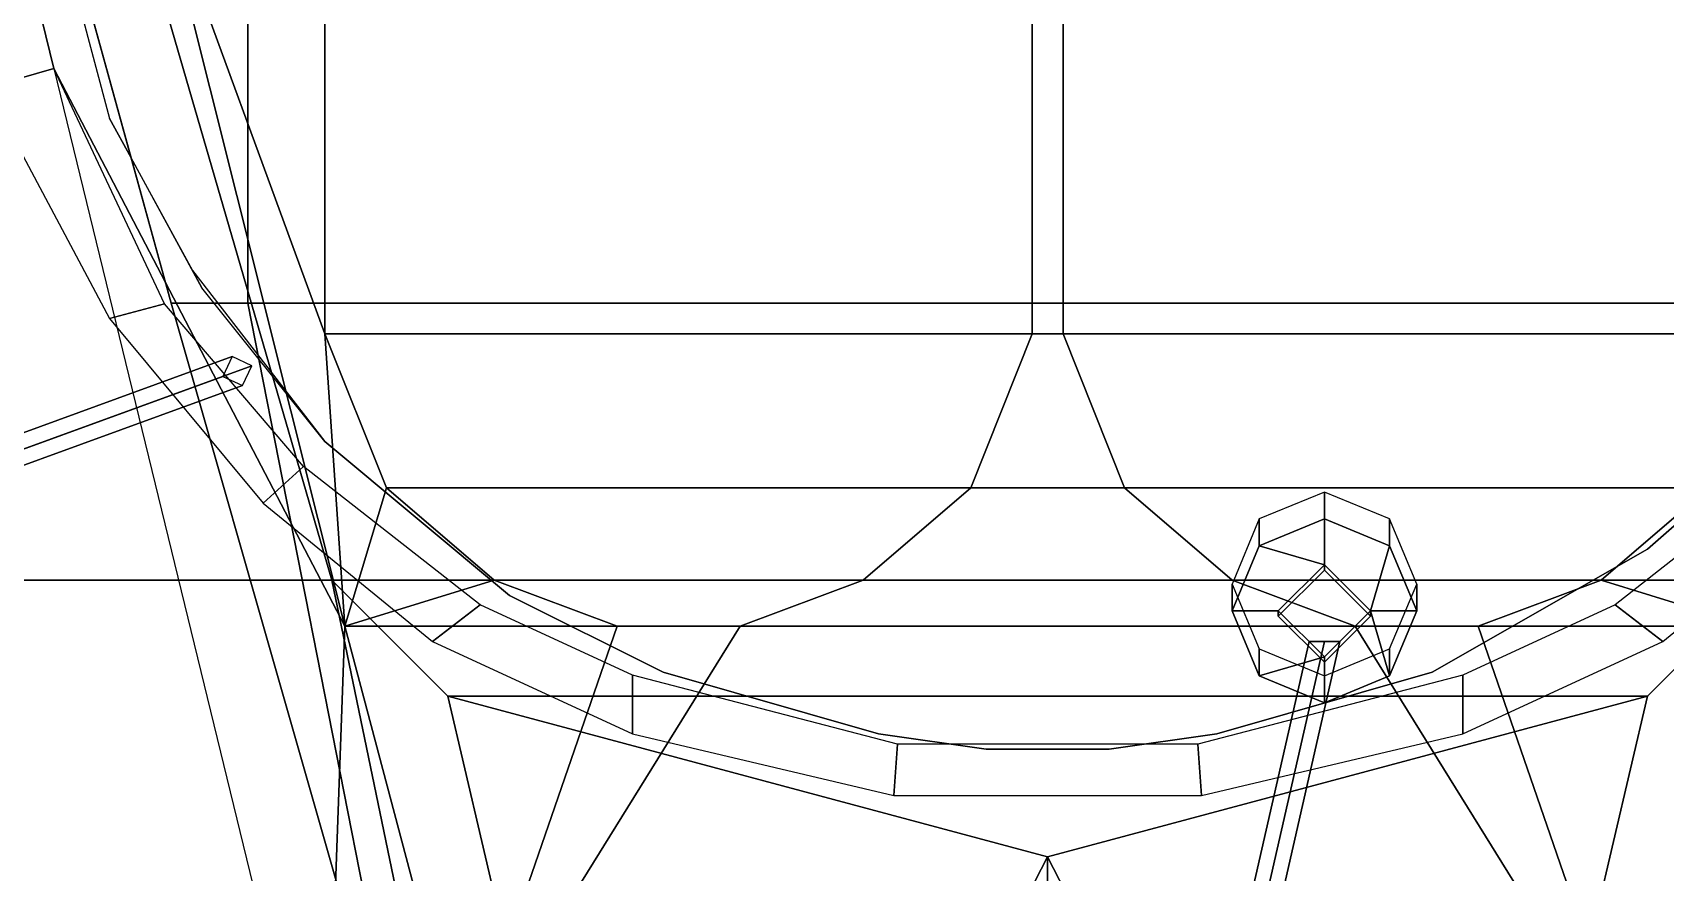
# Model space of a CAD drawing. Header units: millimetres. Extents: x -1.21 to 1.21, y -2.88 to 5.11.
# Drawn here: x -0.66 to 0.402, y -0.28 to 0.266 of the extents above; entities that cross this region are included whole.
import ezdxf

# ---------------------------------------------------------------- set-up
doc = ezdxf.new("R2010")
doc.units = ezdxf.units.MM
for name, color, linetype in [('option3', 3, 'Continuous'), ('turret', 2, 'Continuous'), ('turret2', 2, 'Continuous')]:
    doc.layers.add(name, color=color, linetype=linetype)

msp = doc.modelspace()

# ---------------------------------------------------------------- linework, layer by layer
for points in [[(0.8, 1.06, 0.4), (0.8, -2.27, 0.4), (-0.8, -2.27, 0.4), (-0.8, 1.06, 0.4)], [(-0.4655, -0.09, 1.52), (-0.8, 1.06, 1.52), (-0.8, 1.06, 1.52), (-0.8, -0.09, 1.52)], [(0.8, 1.06, 1.52), (-0.8, 1.06, 1.52), (-0.4655, -0.09, 1.52), (0.4655, -0.09, 1.52)], [(-0.4655, -0.09, 1.62), (-0.4655, -0.09, 1.52), (-0.8, -0.09, 1.52), (-0.8, -0.09, 1.62)], [(-0.31, -0.84, 1.62), (-0.4655, -0.09, 1.62), (-0.8, -0.09, 1.62), (-0.72, -0.96, 1.62)], [(-0.39, -0.1655, 1.62), (-0.39, -0.1655, 1.52), (-0.4655, -0.09, 1.52), (-0.4655, -0.09, 1.62)], [(-0.39, -0.1655, 1.62), (-0.4655, -0.09, 1.62), (-0.31, -0.84, 1.62), (-0.2685, -0.685, 1.62)], [(0.4655, -0.09, 1.52), (-0.4655, -0.09, 1.52), (-0.39, -0.1655, 1.52), (0.39, -0.1655, 1.52)], [(0.4655, -0.09, 1.62), (0.39, -0.1655, 1.62), (0.2685, -0.685, 1.62), (0.31, -0.84, 1.62)], [(0.72, -0.96, 1.62), (0.8, -0.09, 1.62), (0.4655, -0.09, 1.62), (0.31, -0.84, 1.62)], [(0.4655, -0.09, 1.62), (0.4655, -0.09, 1.52), (0.39, -0.1655, 1.52), (0.39, -0.1655, 1.62)], [(0, -0.27, 1.62), (0, -0.27, 1.52), (-0.39, -0.1655, 1.52), (-0.39, -0.1655, 1.62)], [(0, -0.27, 1.62), (-0.39, -0.1655, 1.62), (-0.2685, -0.685, 1.62), (-0.155, -0.5715, 1.62)], [(0.39, -0.1655, 1.52), (-0.39, -0.1655, 1.52), (0, -0.27, 1.52)], [(0.39, -0.1655, 1.62), (0.39, -0.1655, 1.52), (0, -0.27, 1.52), (0, -0.27, 1.62)], [(0.2685, -0.685, 1.62), (0.39, -0.1655, 1.62), (0, -0.27, 1.62), (0.155, -0.5715, 1.62)], [(0, -0.27, 1.62), (0, -0.27, 1.62), (-0.155, -0.5715, 1.62), (0, -0.53, 1.62)], [(0, -0.27, 1.62), (0, -0.27, 1.62), (0, -0.53, 1.62), (0.155, -0.5715, 1.62)]]:
    msp.add_3dface(points)
at = {"layer": 'option3'}
for points in [[(-0.89, 0.25, 2.2), (-0.87, 0.25, 2.2), (-0.59, -0.66, 2.2), (-0.61, -0.66, 2.2)], [(-0.59, -0.66, 2.24), (-0.87, 0.25, 2.24), (-0.89, 0.25, 2.24), (-0.61, -0.66, 2.24)], [(-0.61, -0.66, 2.24), (-0.89, 0.25, 2.24), (-0.89, 0.25, 2.2), (-0.61, -0.66, 2.2)], [(-0.59, -0.66, 2.2), (-0.87, 0.25, 2.2), (-0.87, 0.25, 2.24), (-0.59, -0.66, 2.24)], [(-0.7994, -0.0534, 2.2), (-0.7934, -0.0406, 2.2), (-0.5303, 0.0552, 1.84), (-0.5363, 0.0423, 1.84)], [(-0.7934, -0.0406, 2.2), (-0.7806, -0.0466, 2.2), (-0.5175, 0.0492, 1.84), (-0.5303, 0.0552, 1.84)], [(-0.7806, -0.0466, 2.2), (-0.7866, -0.0594, 2.2), (-0.5235, 0.0364, 1.84), (-0.5175, 0.0492, 1.84)], [(-0.7866, -0.0594, 2.2), (-0.7994, -0.0534, 2.2), (-0.5363, 0.0423, 1.84), (-0.5235, 0.0364, 1.84)], [(0.18, -0.0328, 2.096), (0.1376, -0.0503, 2.0945), (0.1376, -0.0677, 2.2937), (0.18, -0.0502, 2.2952)], [(0.2224, -0.0503, 2.0945), (0.18, -0.0328, 2.096), (0.18, -0.0502, 2.2952), (0.2224, -0.0677, 2.2937)], [(0.1376, -0.0503, 2.0945), (0.12, -0.0926, 2.0908), (0.12, -0.11, 2.29), (0.1376, -0.0677, 2.2937)], [(0.18, -0.0502, 2.2952), (0.1376, -0.0677, 2.2937), (0.18, -0.0801, 2.2926), (0.18, -0.0502, 2.2952)], [(0.18, -0.0502, 2.2952), (0.18, -0.0801, 2.2926), (0.21, -0.11, 2.29), (0.2224, -0.0677, 2.2937)], [(0.24, -0.0926, 2.0908), (0.2224, -0.0503, 2.0945), (0.2224, -0.0677, 2.2937), (0.24, -0.11, 2.29)], [(0.1376, -0.0677, 2.2937), (0.12, -0.11, 2.29), (0.15, -0.11, 2.29), (0.18, -0.0801, 2.2926)], [(0.24, -0.11, 2.29), (0.2224, -0.0677, 2.2937), (0.21, -0.11, 2.29), (0.24, -0.11, 2.29)], [(0.18, -0.0801, 2.2926), (0.15, -0.11, 2.29), (0.15, -0.1135, 2.3298), (0.18, -0.0836, 2.3325)], [(0.15, -0.1135, 2.3298), (0.18, -0.1434, 2.3272), (0.21, -0.1135, 2.3298), (0.18, -0.0836, 2.3325)], [(0.21, -0.11, 2.29), (0.18, -0.0801, 2.2926), (0.18, -0.0836, 2.3325), (0.21, -0.1135, 2.3298)], [(0.12, -0.0926, 2.0908), (0.1376, -0.1348, 2.0871), (0.1376, -0.1523, 2.2863), (0.12, -0.11, 2.29)], [(0.2224, -0.1348, 2.0871), (0.24, -0.0926, 2.0908), (0.24, -0.11, 2.29), (0.2224, -0.1523, 2.2863)], [(0.12, -0.11, 2.29), (0.1376, -0.1523, 2.2863), (0.18, -0.1399, 2.2874), (0.15, -0.11, 2.29)], [(0.15, -0.11, 2.29), (0.18, -0.1399, 2.2874), (0.18, -0.1434, 2.3272), (0.15, -0.1135, 2.3298)], [(0.18, -0.1399, 2.2874), (0.21, -0.11, 2.29), (0.21, -0.1135, 2.3298), (0.18, -0.1434, 2.3272)], [(0.21, -0.11, 2.29), (0.18, -0.1399, 2.2874), (0.18, -0.1698, 2.2848), (0.2224, -0.1523, 2.2863)], [(0.24, -0.11, 2.29), (0.21, -0.11, 2.29), (0.2224, -0.1523, 2.2863), (0.24, -0.11, 2.29)], [(0.18, -0.13, 2.32), (0.17, -0.13, 2.31), (-0.01, -0.92, 2.22), (0, -0.92, 2.23)], [(0.17, -0.13, 2.31), (0.18, -0.13, 2.3), (0, -0.92, 2.21), (-0.01, -0.92, 2.22)], [(0.19, -0.13, 2.31), (0.18, -0.13, 2.32), (0, -0.92, 2.23), (0.01, -0.92, 2.22)], [(0.18, -0.13, 2.3), (0.19, -0.13, 2.31), (0.01, -0.92, 2.22), (0, -0.92, 2.21)], [(0.1376, -0.1348, 2.0871), (0.18, -0.1523, 2.0855), (0.18, -0.1698, 2.2848), (0.1376, -0.1523, 2.2863)], [(0.18, -0.1523, 2.0855), (0.2224, -0.1348, 2.0871), (0.2224, -0.1523, 2.2863), (0.18, -0.1698, 2.2848)], [(0.18, -0.1399, 2.2874), (0.1376, -0.1523, 2.2863), (0.18, -0.1698, 2.2848), (0.18, -0.1399, 2.2874)]]:
    msp.add_3dface(points, dxfattribs=at)
at = {"layer": 'turret'}
for points in [[(-0.6462, 0.2425, 1.69), (-0.4569, -0.12, 2.17), (-0.58, 0.37, 2.17), (-0.67, 0.34, 1.69)], [(-0.58, 0.37, 2.17), (-0.47, 0.07, 2.17), (-0.47, 0.28, 2.17), (-0.58, 0.37, 2.17)], [(-0.4569, -0.12, 2.17), (-0.47, 0.07, 2.17), (-0.58, 0.37, 2.17), (-0.4569, -0.12, 2.17)], [(-0.69, 0.23, 1.54), (-0.6462, 0.2425, 1.69), (-0.67, 0.34, 1.69), (-0.72, 0.33, 1.54)], [(-0.47, 0.07, 2.17), (-0.47, 0.07, 2.2), (-0.47, 0.28, 2.2), (-0.47, 0.28, 2.17)], [(-0.01, 0.07, 2.2), (-0.01, 0.28, 2.2), (-0.47, 0.28, 2.2), (-0.47, 0.07, 2.2)], [(-0.01, 0.28, 2.17), (-0.01, 0.28, 2.2), (-0.01, 0.07, 2.2), (-0.01, 0.07, 2.17)], [(-0.01, 0.07, 2.17), (0.01, 0.07, 2.17), (0.01, 0.28, 2.17), (-0.01, 0.28, 2.17)], [(0.47, 0.07, 2.2), (0.47, 0.28, 2.2), (0.01, 0.28, 2.2), (0.01, 0.07, 2.2)], [(0.01, 0.07, 2.17), (0.01, 0.07, 2.2), (0.01, 0.28, 2.2), (0.01, 0.28, 2.17)], [(-0.61, 0.08, 1.54), (-0.5743, 0.0895, 1.69), (-0.6462, 0.2425, 1.69), (-0.69, 0.23, 1.54)], [(-0.47, -0.48, 1.69), (-0.4569, -0.12, 2.17), (-0.6462, 0.2425, 1.69), (-0.47, -0.48, 1.69)], [(-0.51, -0.04, 1.54), (-0.4838, -0.0162, 1.69), (-0.5743, 0.0895, 1.69), (-0.61, 0.08, 1.54)], [(-0.43, -0.03, 2.17), (-0.43, -0.03, 2.2), (-0.47, 0.07, 2.2), (-0.47, 0.07, 2.17)], [(-0.05, -0.03, 2.2), (-0.01, 0.07, 2.2), (-0.47, 0.07, 2.2), (-0.43, -0.03, 2.2)], [(-0.4569, -0.12, 2.17), (-0.43, -0.03, 2.17), (-0.47, 0.07, 2.17), (-0.4569, -0.12, 2.17)], [(-0.01, 0.07, 2.17), (-0.01, 0.07, 2.2), (-0.05, -0.03, 2.2), (-0.05, -0.03, 2.17)], [(-0.05, -0.03, 2.17), (0.05, -0.03, 2.17), (0.01, 0.07, 2.17), (-0.01, 0.07, 2.17)], [(0.43, -0.03, 2.2), (0.47, 0.07, 2.2), (0.01, 0.07, 2.2), (0.05, -0.03, 2.2)], [(0.05, -0.03, 2.17), (0.05, -0.03, 2.2), (0.01, 0.07, 2.2), (0.01, 0.07, 2.17)], [(-0.4, -0.13, 1.54), (-0.369, -0.1062, 1.69), (-0.4838, -0.0162, 1.69), (-0.51, -0.04, 1.54)], [(0.51, -0.04, 1.54), (0.4838, -0.0162, 1.69), (0.369, -0.1062, 1.69), (0.4, -0.13, 1.54)], [(-0.4569, -0.12, 2.17), (-0.36, -0.09, 2.17), (-0.43, -0.03, 2.17), (-0.4569, -0.12, 2.17)], [(-0.36, -0.09, 2.17), (-0.36, -0.09, 2.2), (-0.43, -0.03, 2.2), (-0.43, -0.03, 2.17)], [(-0.12, -0.09, 2.2), (-0.05, -0.03, 2.2), (-0.43, -0.03, 2.2), (-0.36, -0.09, 2.2)], [(-0.05, -0.03, 2.17), (-0.05, -0.03, 2.2), (-0.12, -0.09, 2.2), (-0.12, -0.09, 2.17)], [(-0.12, -0.09, 2.17), (0.12, -0.09, 2.17), (0.05, -0.03, 2.17), (-0.05, -0.03, 2.17)], [(0.36, -0.09, 2.2), (0.43, -0.03, 2.2), (0.05, -0.03, 2.2), (0.12, -0.09, 2.2)], [(0.12, -0.09, 2.17), (0.12, -0.09, 2.2), (0.05, -0.03, 2.2), (0.05, -0.03, 2.17)], [(0.43, -0.03, 2.17), (0.43, -0.03, 2.2), (0.36, -0.09, 2.2), (0.36, -0.09, 2.17)], [(0.4569, -0.12, 2.17), (0.43, -0.03, 2.17), (0.36, -0.09, 2.17), (0.4569, -0.12, 2.17)], [(-0.4569, -0.12, 2.17), (-0.28, -0.12, 2.17), (-0.36, -0.09, 2.17), (-0.4569, -0.12, 2.17)], [(-0.28, -0.12, 2.17), (-0.28, -0.12, 2.2), (-0.36, -0.09, 2.2), (-0.36, -0.09, 2.17)], [(-0.2, -0.12, 2.2), (-0.12, -0.09, 2.2), (-0.36, -0.09, 2.2), (-0.28, -0.12, 2.2)], [(-0.12, -0.09, 2.17), (-0.12, -0.09, 2.2), (-0.2, -0.12, 2.2), (-0.2, -0.12, 2.17)], [(-0.2, -0.12, 2.17), (0.2, -0.12, 2.17), (0.12, -0.09, 2.17), (-0.12, -0.09, 2.17)], [(0.28, -0.12, 2.2), (0.36, -0.09, 2.2), (0.12, -0.09, 2.2), (0.2, -0.12, 2.2)], [(0.2, -0.12, 2.17), (0.2, -0.12, 2.2), (0.12, -0.09, 2.2), (0.12, -0.09, 2.17)], [(0.36, -0.09, 2.17), (0.36, -0.09, 2.2), (0.28, -0.12, 2.2), (0.28, -0.12, 2.17)], [(0.4569, -0.12, 2.17), (0.36, -0.09, 2.17), (0.28, -0.12, 2.17), (0.4569, -0.12, 2.17)], [(-0.27, -0.19, 1.54), (-0.27, -0.1519, 1.69), (-0.369, -0.1062, 1.69), (-0.4, -0.13, 1.54)], [(0.4, -0.13, 1.54), (0.369, -0.1062, 1.69), (0.27, -0.1519, 1.69), (0.27, -0.19, 1.54)], [(-0.47, -0.48, 1.69), (-0.38, -0.41, 2.14), (-0.4569, -0.12, 2.17), (-0.47, -0.48, 1.69)], [(-0.38, -0.41, 2.14), (-0.28, -0.12, 2.17), (-0.4569, -0.12, 2.17), (-0.38, -0.41, 2.14)], [(0.38, -0.41, 2.14), (0.2, -0.12, 2.17), (-0.2, -0.12, 2.17), (-0.38, -0.41, 2.14)], [(-0.38, -0.41, 2.14), (-0.2, -0.12, 2.17), (-0.28, -0.12, 2.17), (-0.38, -0.41, 2.14)], [(-0.2, -0.12, 2.17), (-0.2, -0.12, 2.2), (-0.28, -0.12, 2.2), (-0.28, -0.12, 2.17)], [(0.28, -0.12, 2.17), (0.28, -0.12, 2.2), (0.2, -0.12, 2.2), (0.2, -0.12, 2.17)], [(0.38, -0.41, 2.14), (0.28, -0.12, 2.17), (0.2, -0.12, 2.17), (0.38, -0.41, 2.14)], [(0.38, -0.41, 2.14), (0.4569, -0.12, 2.17), (0.28, -0.12, 2.17), (0.38, -0.41, 2.14)], [(0.38, -0.41, 2.14), (0.47, -0.48, 1.69), (0.47, -0.48, 1.69), (0.4569, -0.12, 2.17)], [(-0.1, -0.23, 1.54), (-0.0976, -0.1967, 1.69), (-0.27, -0.1519, 1.69), (-0.27, -0.19, 1.54)], [(0.27, -0.19, 1.54), (0.27, -0.1519, 1.69), (0.0976, -0.1967, 1.69), (0.1, -0.23, 1.54)], [(0.1, -0.23, 1.54), (0.0976, -0.1967, 1.69), (-0.0976, -0.1967, 1.69), (-0.1, -0.23, 1.54)]]:
    msp.add_3dface(points, dxfattribs=at)
at = {"layer": 'turret2'}
for points in [[(-0.57, 0.09, 2.18), (-0.52, 0.09, 2.18), (-0.52, 0.48, 2.18), (-0.65, 0.38, 2.18)], [(-0.52, 0.48, 2.18), (-0.52, 0.09, 2.18), (-0.52, 0.09, 2.19), (-0.52, 0.48, 2.19)], [(-0.52, 0.48, 2.19), (-0.52, 0.09, 2.19), (0.52, 0.09, 2.19), (0.52, 0.48, 2.19)], [(-0.596, 0.1844, 1.7), (-0.57, 0.09, 2.18), (-0.65, 0.38, 2.18), (-0.65, 0.38, 1.7)], [(-0.61, 0.21, 1.52), (-0.596, 0.1844, 1.7), (-0.65, 0.38, 1.7), (-0.65, 0.36, 1.52)], [(-0.556, 0.1111, 1.52), (-0.55, 0.1, 1.7), (-0.596, 0.1844, 1.7), (-0.61, 0.21, 1.52)], [(-0.57, 0.09, 1.7), (-0.57, 0.09, 2.18), (-0.57, 0.09, 2.18), (-0.596, 0.1844, 1.7)], [(-0.47, 0, 1.52), (-0.47, 0, 1.7), (-0.55, 0.1, 1.7), (-0.556, 0.1111, 1.52)], [(-0.41, -0.47, 1.7), (-0.41, -0.47, 2.14), (-0.57, 0.09, 2.18), (-0.57, 0.09, 1.7)], [(-0.41, -0.47, 2.14), (-0.41, -0.47, 2.14), (-0.52, 0.09, 2.18), (-0.57, 0.09, 2.18)], [(-0.52, 0.09, 2.19), (-0.52, 0.09, 2.18), (0.52, 0.09, 2.18), (0.52, 0.09, 2.19)], [(0.41, -0.47, 2.14), (0.52, 0.09, 2.18), (-0.52, 0.09, 2.18), (-0.41, -0.47, 2.14)], [(-0.35, -0.1, 1.52), (-0.35, -0.1, 1.7), (-0.47, 0, 1.7), (-0.47, 0, 1.52)], [(0.47, 0, 1.52), (0.47, 0, 1.7), (0.39, -0.07, 1.7), (0.39, -0.07, 1.52)], [(0.39, -0.07, 1.52), (0.39, -0.07, 1.7), (0.25, -0.15, 1.7), (0.25, -0.15, 1.52)], [(-0.25, -0.15, 1.52), (-0.25, -0.15, 1.7), (-0.35, -0.1, 1.7), (-0.35, -0.1, 1.52)], [(-0.11, -0.19, 1.52), (-0.11, -0.19, 1.7), (-0.25, -0.15, 1.7), (-0.25, -0.15, 1.52)], [(0.25, -0.15, 1.52), (0.25, -0.15, 1.7), (0.11, -0.19, 1.7), (0.11, -0.19, 1.52)], [(-0.04, -0.2, 1.52), (-0.04, -0.2, 1.7), (-0.11, -0.19, 1.7), (-0.11, -0.19, 1.52)], [(0.11, -0.19, 1.52), (0.11, -0.19, 1.7), (0.04, -0.2, 1.7), (0.04, -0.2, 1.52)], [(0.04, -0.2, 1.52), (0.04, -0.2, 1.7), (-0.04, -0.2, 1.7), (-0.04, -0.2, 1.52)]]:
    msp.add_3dface(points, dxfattribs=at)

doc.saveas('drawing.dxf')
